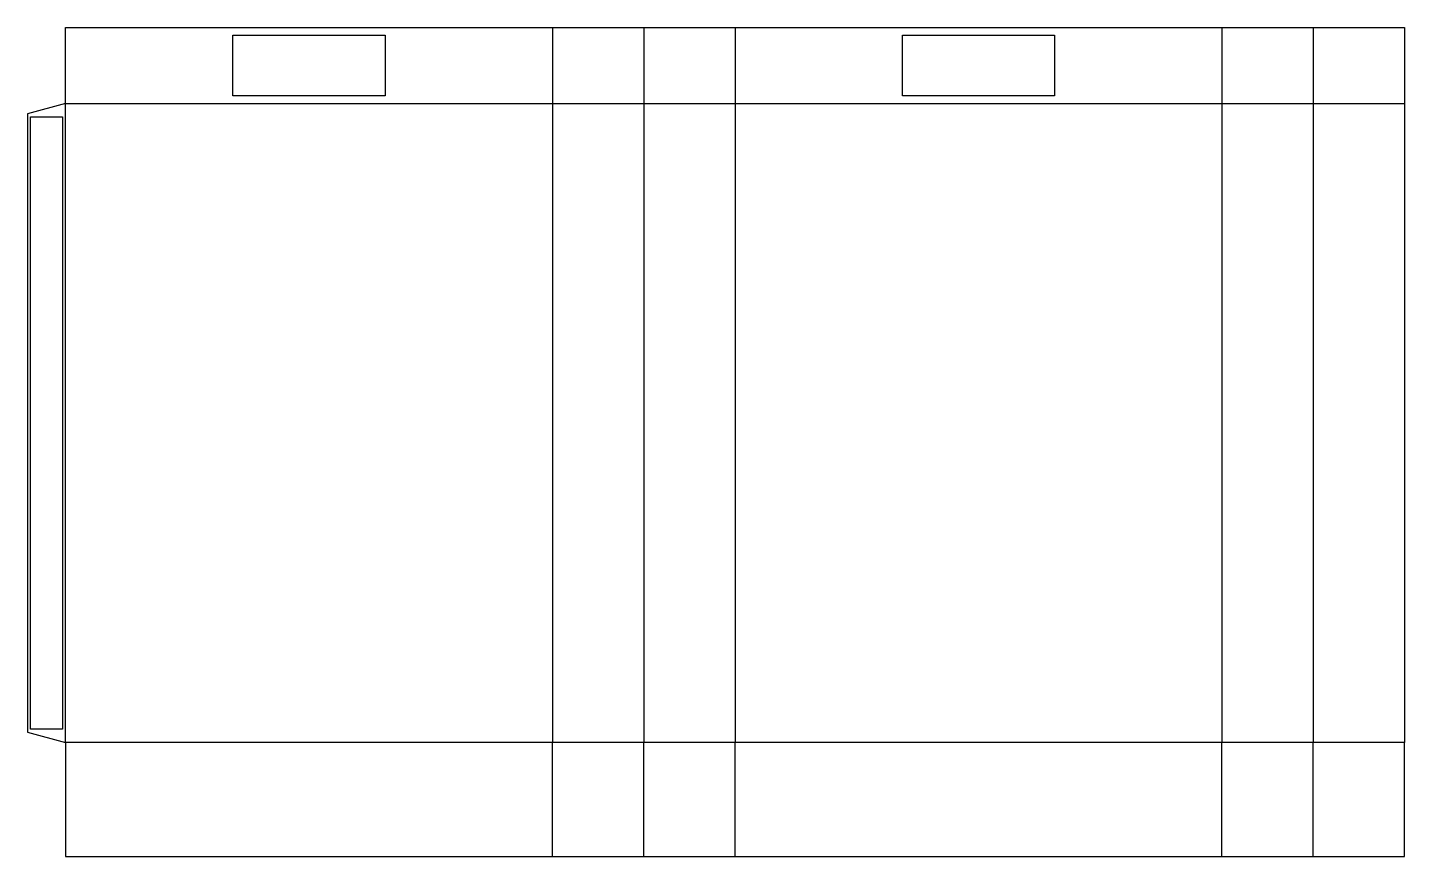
# Model space of a CAD drawing. Header units: millimetres. Extents: x 0 to 905, y 0 to 545.
import ezdxf

# ---------------------------------------------------------------- set-up
doc = ezdxf.new("R2010")
doc.units = ezdxf.units.MM
for name, color, linetype in [('CREASE', 5, 'CONTINUOUS'), ('CUT', 1, 'CONTINUOUS'), ('GLUE', 2, 'CONTINUOUS')]:
    doc.layers.add(name, color=color, linetype=linetype)

msp = doc.modelspace()

# ---------------------------------------------------------------- linework, layer by layer
at = {"layer": 'CREASE'}
for p, q in [((345, 545), (345, 495)), ((405, 545), (405, 495)), ((465, 545), (465, 495)), ((785, 545), (785, 495)), ((845, 545), (845, 495)), ((25, 75), (25, 495)), ((25, 495), (345, 495)), ((345, 495), (345, 75)), ((345, 495), (405, 495)), ((405, 495), (405, 75)), ((405, 495), (465, 495)), ((465, 495), (465, 75)), ((465, 495), (785, 495)), ((785, 495), (785, 75)), ((785, 495), (845, 495)), ((845, 495), (845, 75)), ((845, 495), (905, 495)), ((345, 75), (25, 75)), ((405, 75), (345, 75)), ((345, 0), (345, 75)), ((465, 75), (405, 75)), ((405, 0), (405, 75)), ((785, 75), (465, 75)), ((465, 0), (465, 75)), ((845, 75), (785, 75)), ((785, 0), (785, 75)), ((905, 75), (845, 75)), ((845, 0), (845, 75))]:
    msp.add_line(p, q, dxfattribs=at)
at = {"layer": 'CUT'}
for p, q in [((25, 545), (345, 545)), ((25, 495), (25, 545)), ((345, 545), (405, 545)), ((405, 545), (465, 545)), ((465, 545), (785, 545)), ((785, 545), (845, 545)), ((845, 545), (905, 545)), ((905, 545), (905, 495)), ((25, 495), (0, 488.301)), ((905, 495), (905, 75)), ((0, 488.301), (0, 81.699)), ((0, 81.699), (25, 75)), ((25, 75), (25, 0)), ((905, 0), (905, 75)), ((25, 0), (345, 0)), ((345, 0), (405, 0)), ((405, 0), (465, 0)), ((465, 0), (785, 0)), ((785, 0), (845, 0)), ((845, 0), (905, 0))]:
    msp.add_line(p, q, dxfattribs=at)
at = {"layer": 'GLUE'}
for p, q in [((135, 540), (235, 540)), ((135, 500), (135, 540)), ((235, 540), (235, 500)), ((575, 540), (675, 540)), ((575, 500), (575, 540)), ((675, 540), (675, 500)), ((235, 500), (135, 500)), ((675, 500), (575, 500)), ((2, 486.301), (23, 486.301)), ((2, 83.699), (2, 486.301)), ((23, 486.301), (23, 83.699)), ((23, 83.699), (2, 83.699))]:
    msp.add_line(p, q, dxfattribs=at)

doc.saveas('drawing.dxf')
